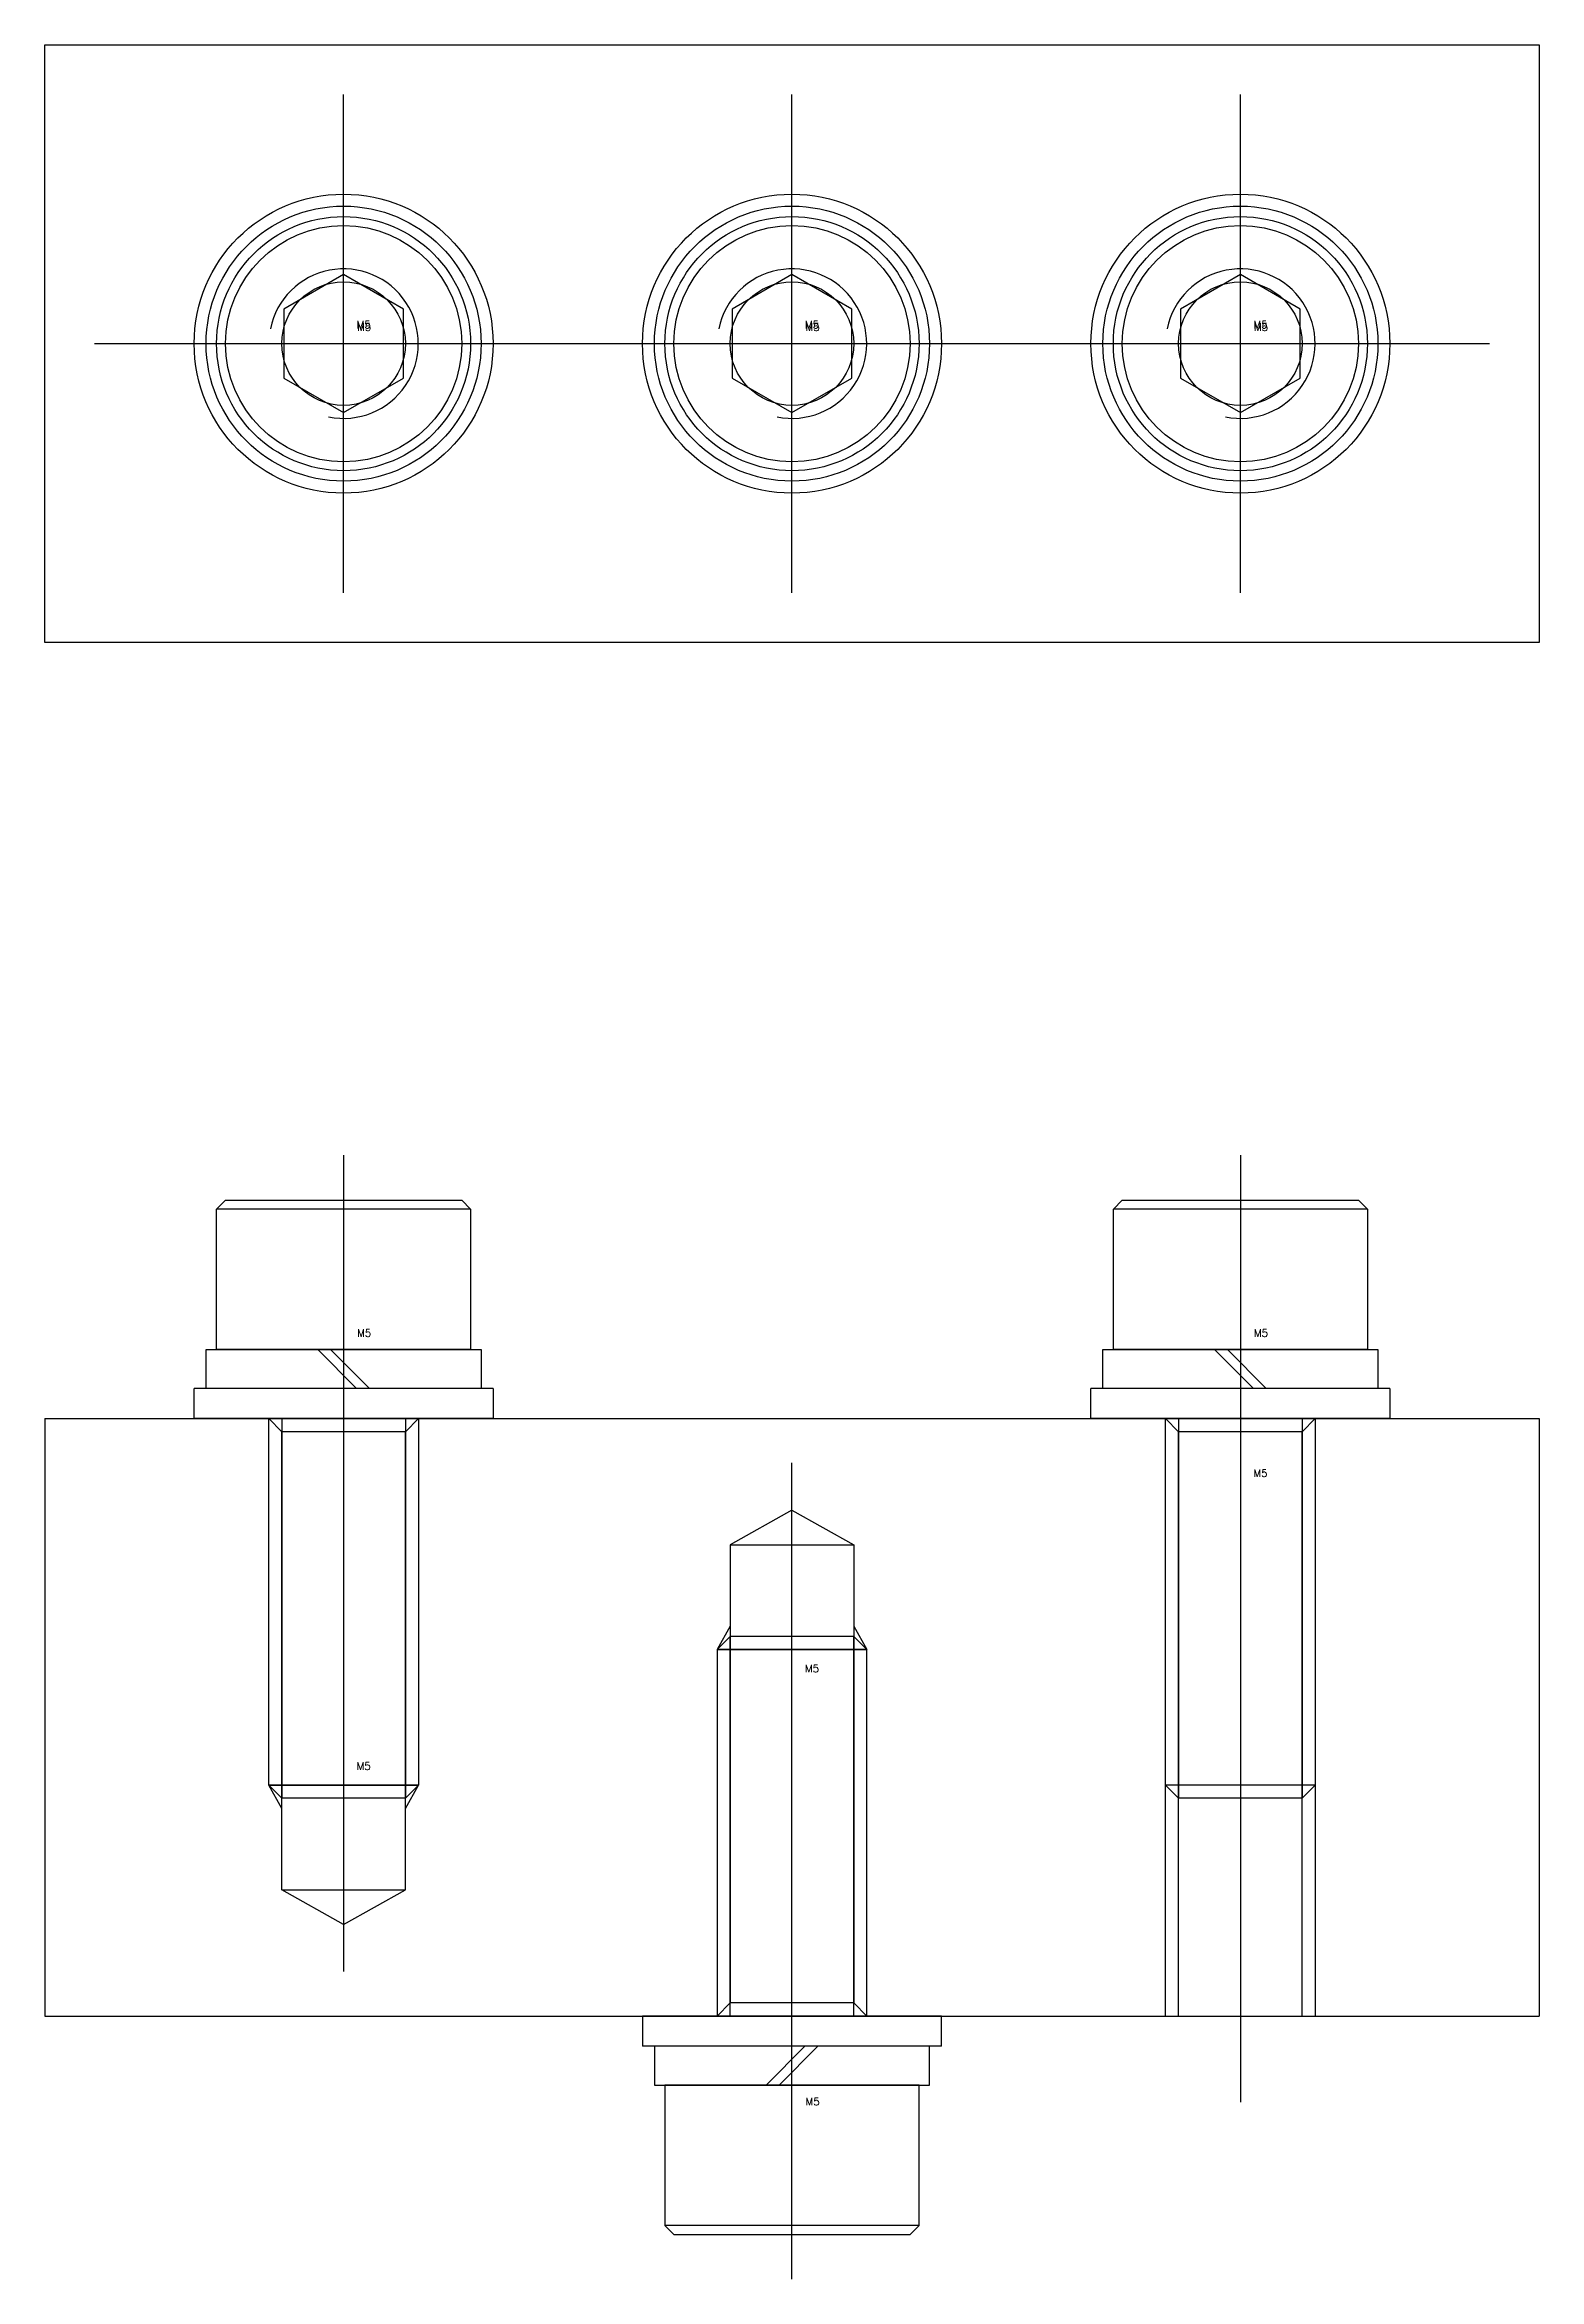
# Model space of a CAD drawing. Header units: millimetres. Extents: x 5559 to 5876, y 5929 to 6003.
# Drawn here: x 5661.9 to 5711.9, y 5928.7 to 6003.5 of the extents above; entities that cross this region are included whole.
import ezdxf

# ---------------------------------------------------------------- set-up
doc = ezdxf.new("R2010")
doc.units = ezdxf.units.MM
doc.linetypes.add('CENTER', pattern=[50.8, 31.75, -6.35, 6.35, -6.35])
doc.linetypes.add('HIDDEN', pattern=[9.525, 6.35, -3.175])
doc.layers.add('1', color=220, linetype='CENTER')
doc.layers.add('3', color=223, linetype='HIDDEN')
doc.styles.get("Standard").update_dxf_attribs({"font": 'romans.shx', "bigfont": 'whgtxt.shx'})

msp = doc.modelspace()

# ---------------------------------------------------------------- linework, layer by layer
for p, q in [((5661.868, 6003.481), (5711.868, 6003.481)), ((5661.868, 5983.481), (5661.868, 6003.481)), ((5711.868, 6003.481), (5711.868, 5983.481)), ((5711.868, 5983.481), (5661.868, 5983.481)), ((5661.868, 5957.532), (5661.868, 5937.532)), ((5661.868, 5957.532), (5711.868, 5957.532)), ((5669.801, 5957.081), (5669.368, 5957.532)), ((5674.368, 5957.532), (5669.368, 5957.532)), ((5669.368, 5957.532), (5674.368, 5957.532)), ((5674.368, 5957.532), (5673.935, 5957.081)), ((5699.801, 5957.081), (5699.368, 5957.532)), ((5704.368, 5957.532), (5699.368, 5957.532)), ((5699.368, 5957.532), (5704.368, 5957.532)), ((5704.368, 5957.532), (5703.935, 5957.081)), ((5711.868, 5957.532), (5711.868, 5937.532)), ((5673.935, 5957.081), (5669.801, 5957.081)), ((5669.801, 5941.765), (5669.801, 5957.081)), ((5673.935, 5941.765), (5673.935, 5957.081)), ((5703.935, 5957.081), (5699.801, 5957.081)), ((5699.801, 5937.532), (5699.801, 5957.081)), ((5703.935, 5937.532), (5703.935, 5957.081)), ((5686.868, 5954.466), (5684.801, 5953.299)), ((5686.868, 5954.466), (5688.935, 5953.299)), ((5684.801, 5953.299), (5688.935, 5953.299)), ((5684.801, 5953.299), (5684.801, 5937.983)), ((5688.935, 5953.299), (5688.935, 5937.983)), ((5684.368, 5949.799), (5689.368, 5949.799)), ((5669.368, 5945.265), (5674.368, 5945.265)), ((5671.868, 5940.599), (5669.801, 5941.765)), ((5669.801, 5941.765), (5673.935, 5941.765)), ((5671.868, 5940.599), (5673.935, 5941.765)), ((5661.868, 5937.532), (5711.868, 5937.532)), ((5684.801, 5937.983), (5684.368, 5937.532)), ((5689.368, 5937.532), (5684.368, 5937.532)), ((5684.368, 5937.532), (5689.368, 5937.532)), ((5688.935, 5937.983), (5684.801, 5937.983)), ((5689.368, 5937.532), (5688.935, 5937.983))]:
    msp.add_line(p, q)
at = {"color": 3}
for p, q in [((5671.868, 5995.789), (5669.868, 5994.637)), ((5673.868, 5994.637), (5671.868, 5995.789)), ((5686.868, 5995.789), (5684.868, 5994.637)), ((5688.868, 5994.637), (5686.868, 5995.789)), ((5701.868, 5995.789), (5699.868, 5994.637)), ((5703.868, 5994.637), (5701.868, 5995.789)), ((5669.868, 5994.637), (5669.868, 5992.325)), ((5673.868, 5992.325), (5673.868, 5994.637)), ((5684.868, 5994.637), (5684.868, 5992.325)), ((5688.868, 5992.325), (5688.868, 5994.637)), ((5699.868, 5994.637), (5699.868, 5992.325)), ((5703.868, 5992.325), (5703.868, 5994.637)), ((5669.868, 5992.325), (5671.868, 5991.173)), ((5671.868, 5991.173), (5673.868, 5992.325)), ((5684.868, 5992.325), (5686.868, 5991.173)), ((5686.868, 5991.173), (5688.868, 5992.325)), ((5699.868, 5992.325), (5701.868, 5991.173)), ((5701.868, 5991.173), (5703.868, 5992.325)), ((5667.618, 5964.532), (5667.918, 5964.832)), ((5676.118, 5964.532), (5667.618, 5964.532)), ((5667.618, 5959.832), (5667.618, 5964.532)), ((5667.918, 5964.832), (5675.818, 5964.832)), ((5675.818, 5964.832), (5676.118, 5964.532)), ((5676.118, 5964.532), (5676.118, 5959.832)), ((5697.618, 5964.532), (5697.918, 5964.832)), ((5706.118, 5964.532), (5697.618, 5964.532)), ((5697.618, 5959.832), (5697.618, 5964.532)), ((5697.918, 5964.832), (5705.818, 5964.832)), ((5705.818, 5964.832), (5706.118, 5964.532)), ((5706.118, 5964.532), (5706.118, 5959.832)), ((5667.268, 5958.532), (5667.268, 5959.832)), ((5667.268, 5959.832), (5676.468, 5959.832)), ((5676.118, 5959.832), (5667.618, 5959.832)), ((5672.302, 5958.532), (5671.002, 5959.832)), ((5672.735, 5958.532), (5671.435, 5959.832)), ((5676.468, 5959.832), (5676.468, 5958.532)), ((5697.268, 5958.532), (5697.268, 5959.832)), ((5697.268, 5959.832), (5706.468, 5959.832)), ((5706.118, 5959.832), (5697.618, 5959.832)), ((5702.302, 5958.532), (5701.002, 5959.832)), ((5702.735, 5958.532), (5701.435, 5959.832)), ((5706.468, 5959.832), (5706.468, 5958.532)), ((5666.868, 5957.532), (5666.868, 5958.532)), ((5676.868, 5958.532), (5666.868, 5958.532)), ((5676.468, 5958.532), (5667.268, 5958.532)), ((5676.868, 5958.532), (5676.868, 5957.532)), ((5696.868, 5957.532), (5696.868, 5958.532)), ((5706.868, 5958.532), (5696.868, 5958.532)), ((5706.468, 5958.532), (5697.268, 5958.532)), ((5706.868, 5958.532), (5706.868, 5957.532)), ((5676.868, 5957.532), (5666.868, 5957.532)), ((5669.368, 5945.265), (5669.368, 5957.532)), ((5674.368, 5957.532), (5674.368, 5945.265)), ((5706.868, 5957.532), (5696.868, 5957.532)), ((5699.368, 5945.265), (5699.368, 5957.532)), ((5704.368, 5957.532), (5704.368, 5945.265)), ((5684.801, 5950.232), (5684.368, 5949.799)), ((5688.935, 5950.232), (5684.801, 5950.232)), ((5689.368, 5949.799), (5688.935, 5950.232)), ((5684.368, 5949.799), (5684.368, 5937.532)), ((5689.368, 5949.799), (5684.368, 5949.799)), ((5689.368, 5937.532), (5689.368, 5949.799)), ((5669.801, 5944.832), (5669.368, 5945.265)), ((5674.368, 5945.265), (5669.368, 5945.265)), ((5673.935, 5944.832), (5669.801, 5944.832)), ((5674.368, 5945.265), (5673.935, 5944.832)), ((5699.801, 5944.832), (5699.368, 5945.265)), ((5704.368, 5945.265), (5699.368, 5945.265)), ((5703.935, 5944.832), (5699.801, 5944.832)), ((5704.368, 5945.265), (5703.935, 5944.832)), ((5681.868, 5937.532), (5681.868, 5936.532)), ((5691.868, 5937.532), (5681.868, 5937.532)), ((5691.868, 5936.532), (5691.868, 5937.532)), ((5691.868, 5936.532), (5681.868, 5936.532)), ((5682.268, 5936.532), (5682.268, 5935.232)), ((5691.468, 5936.532), (5682.268, 5936.532)), ((5687.302, 5936.532), (5686.002, 5935.232)), ((5687.735, 5936.532), (5686.435, 5935.232)), ((5691.468, 5935.232), (5691.468, 5936.532)), ((5682.268, 5935.232), (5691.468, 5935.232)), ((5691.118, 5935.232), (5682.618, 5935.232)), ((5682.618, 5935.232), (5682.618, 5930.532)), ((5691.118, 5930.532), (5691.118, 5935.232)), ((5691.118, 5930.532), (5682.618, 5930.532)), ((5682.618, 5930.532), (5682.918, 5930.232)), ((5682.918, 5930.232), (5690.818, 5930.232)), ((5690.818, 5930.232), (5691.118, 5930.532))]:
    msp.add_line(p, q, dxfattribs=at)
for centre, radius in [((5671.868, 5993.481), 5), ((5671.868, 5993.481), 4.6), ((5686.868, 5993.481), 5), ((5686.868, 5993.481), 4.6), ((5701.868, 5993.481), 5), ((5701.868, 5993.481), 4.6), ((5671.868, 5993.481), 4.25), ((5671.868, 5993.481), 3.95), ((5686.868, 5993.481), 4.25), ((5686.868, 5993.481), 3.95), ((5701.868, 5993.481), 4.25), ((5701.868, 5993.481), 3.95)]:
    msp.add_circle(centre, radius, dxfattribs=at)
for centre in [(5671.868, 5993.481), (5686.868, 5993.481), (5701.868, 5993.481)]:
    msp.add_circle(centre, 2.067)
at = {"layer": '1', "ltscale": 5}
for p, q in [((5671.868, 5985.148), (5671.868, 6001.815)), ((5686.868, 5985.148), (5686.868, 6001.815)), ((5701.868, 5985.148), (5701.868, 6001.815)), ((5663.535, 5993.481), (5680.202, 5993.481)), ((5678.535, 5993.481), (5695.202, 5993.481)), ((5693.535, 5993.481), (5710.202, 5993.481)), ((5671.868, 5966.332), (5671.868, 5943.332)), ((5701.868, 5966.332), (5701.868, 5943.332)), ((5686.868, 5928.732), (5686.868, 5951.732))]:
    msp.add_line(p, q, dxfattribs=at)
at = {"layer": '1', "ltscale": 3}
for p, q in [((5671.868, 5989.481), (5671.868, 5997.481)), ((5686.868, 5989.481), (5686.868, 5997.481)), ((5701.868, 5989.481), (5701.868, 5997.481)), ((5667.868, 5993.481), (5675.868, 5993.481)), ((5682.868, 5993.481), (5690.868, 5993.481)), ((5697.868, 5993.481), (5705.868, 5993.481))]:
    msp.add_line(p, q, dxfattribs=at)
at = {"layer": '1', "ltscale": 2}
for p, q in [((5671.868, 5960.032), (5671.868, 5939.025)), ((5701.868, 5960.032), (5701.868, 5934.655)), ((5686.868, 5935.032), (5686.868, 5956.039))]:
    msp.add_line(p, q, dxfattribs=at)
at = {"layer": '1', "linetype": 'ByBlock'}
for p, q in [((5669.368, 5947.532), (5669.368, 5957.532)), ((5674.368, 5957.532), (5674.368, 5947.532)), ((5699.368, 5937.532), (5699.368, 5957.532)), ((5704.368, 5957.532), (5704.368, 5937.532)), ((5684.801, 5950.581), (5684.368, 5949.799)), ((5688.935, 5950.581), (5689.368, 5949.799)), ((5684.368, 5947.532), (5684.368, 5937.532)), ((5689.368, 5937.532), (5689.368, 5947.532)), ((5669.801, 5944.484), (5669.368, 5945.265)), ((5673.935, 5944.484), (5674.368, 5945.265))]:
    msp.add_line(p, q, dxfattribs=at)
at = {"layer": '1', "color": 3, "linetype": 'ByBlock'}
for p, q in [((5669.801, 5957.532), (5669.801, 5944.832)), ((5673.935, 5957.532), (5673.935, 5944.832)), ((5699.801, 5957.532), (5699.801, 5944.832)), ((5703.935, 5957.532), (5703.935, 5944.832)), ((5684.801, 5937.532), (5684.801, 5950.232)), ((5688.935, 5937.532), (5688.935, 5950.232))]:
    msp.add_line(p, q, dxfattribs=at)
at = {"layer": '1', "linetype": 'ByBlock'}
for centre in [(5671.868, 5993.481), (5686.868, 5993.481), (5701.868, 5993.481)]:
    msp.add_arc(centre, 2.5, 258.46304, 168.46304, dxfattribs=at)

# ---------------------------------------------------------------- texts
at = {"layer": '3'}
for p in [(5672.304, 5993.993), (5687.304, 5993.993), (5702.304, 5993.993), (5702.304, 5955.571), (5687.304, 5949.038), (5672.304, 5945.777)]:
    msp.add_text('M5', height=0.25, dxfattribs=at).set_placement(p)
at = {"layer": '3', "color": 3}
for p in [(5672.322, 5993.911), (5687.322, 5993.911), (5702.322, 5993.911), (5672.322, 5960.262), (5702.322, 5960.262), (5687.322, 5934.553)]:
    msp.add_text('M5', height=0.25, dxfattribs=at).set_placement(p)

doc.saveas('drawing.dxf')
